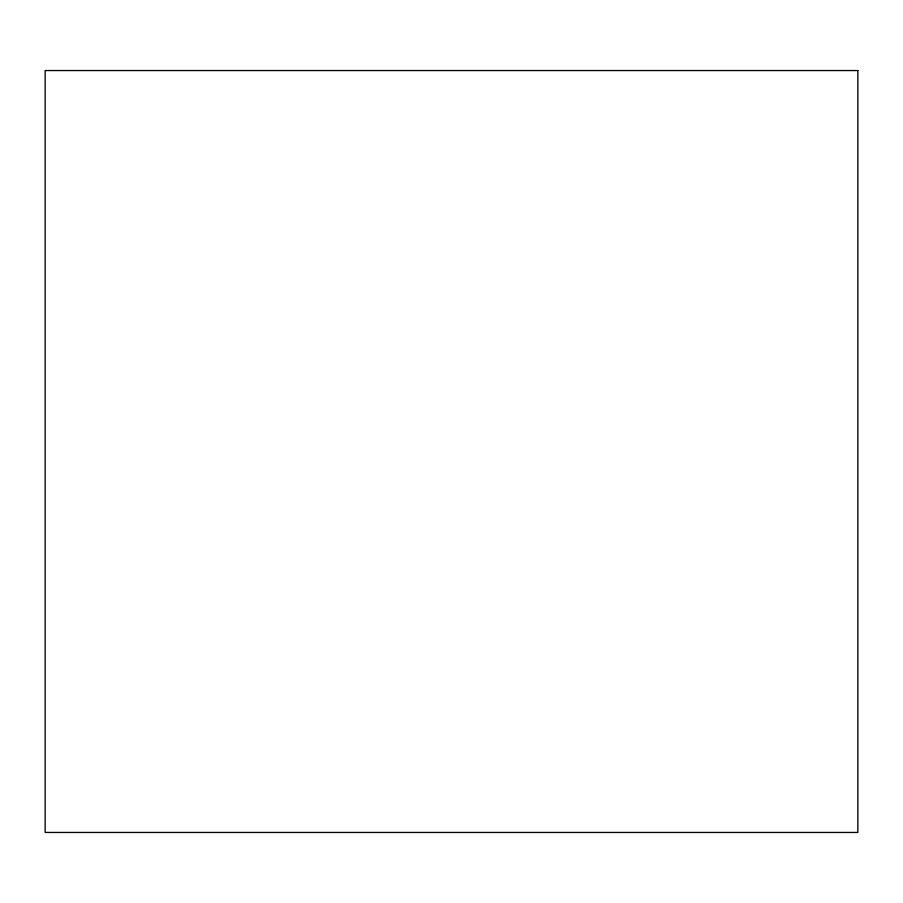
<?xml version="1.0" encoding="UTF-8"?>
<svg xmlns="http://www.w3.org/2000/svg" width="903" height="903" viewBox="0 0 903 903"><rect width="100%" height="100%" fill="white"/><g stroke="black" fill="none" stroke-linecap="round" stroke-linejoin="round"><path stroke-width="1.35" d="M857.85 70.547L45.15 70.547L45.15 832.453L857.85 832.453L857.85 70.547"/></g></svg>
